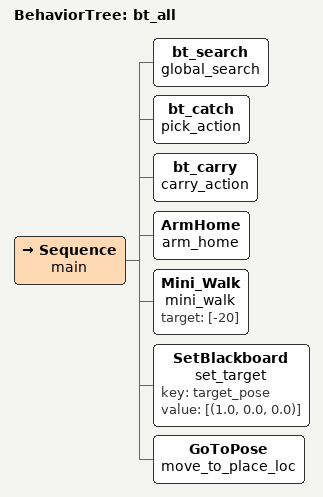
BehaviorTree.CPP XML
<root>
    <BehaviorTree ID="bt_all">
    <Sequence name="main">
        <bt_search name="global_search"/>
        <bt_catch name="pick_action"/>
        <bt_carry name="carry_action"/>
        <ArmHome name="arm_home" />
        <Mini_Walk name="mini_walk" target="[-20]"/>
        <SetBlackboard name="set_target" key="target_pose" value="[(1.0, 0.0, 0.0)]" />
        <GoToPose name="move_to_place_loc"/>
    </Sequence>
    </BehaviorTree>#hi
</root>
